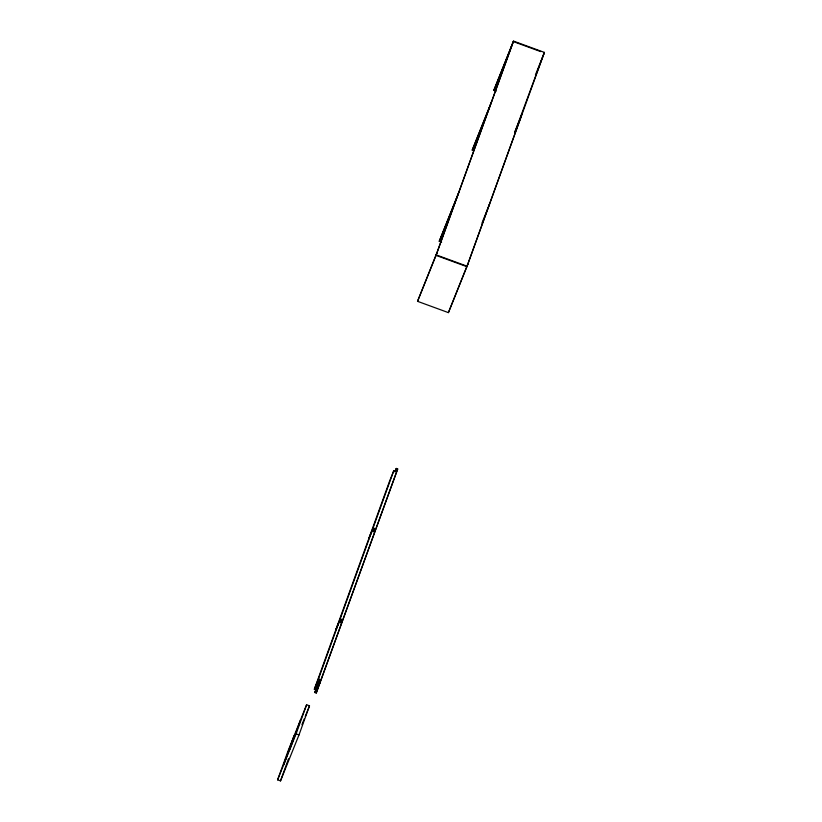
<?xml version="1.0" encoding="UTF-8"?>
<svg xmlns="http://www.w3.org/2000/svg" width="822" height="822" viewBox="0 0 822 822"><rect width="100%" height="100%" fill="white"/><g stroke="black" fill="none" stroke-linecap="round" stroke-linejoin="round"><path stroke-width="1.23" d="M496.241 91.139L493.868 90.266L513.514 41.1L544.39 52.403L467.081 266.194L448.411 312.627L417.535 301.325L436.996 252.642M441.63 242.151L439.246 241.278L458.707 192.595M457.535 195.811L436.009 255.365L466.886 266.677L488.402 207.113M490.426 104.836L457.72 195.328L439.246 241.278M512.147 44.789L490.621 104.353L472.147 150.313L491.607 101.62M417.535 301.325L436.205 254.892L513.514 41.1M277.61 779.842L288.142 750.733L306.606 704.773L309.504 705.831L298.982 734.95L280.508 780.9L277.61 779.842L296.084 733.882L306.606 704.773M283.426 765.374L293.947 736.265M283.806 764.419L294.338 735.3M289.652 749.87L300.575 719.795M448.411 312.627L467.872 263.944M280.508 780.9L288.501 758.778M488.597 206.63L521.302 116.138M543.013 56.102L514.86 132.157M543.208 55.619L544.195 52.885M314.333 689.247L335.057 631.933L339.198 621.648L340.637 622.182L341.633 619.449L340.185 618.915L336.044 629.2L367.958 540.958L372.099 530.673L373.537 531.207L374.524 528.474L373.085 527.95L368.944 538.225L389.669 480.911L393.81 470.636L395.259 471.16L396.245 468.437L397.694 468.961L316.244 693.038L314.795 692.504L319.912 679.496L318.463 678.962L314.333 689.247L315.782 689.771M318.463 678.962L339.198 621.648M340.185 618.915L372.099 530.673M373.085 527.95L393.81 470.636M314.795 692.504L319.912 679.496M316.244 693.038L397.694 468.961M493.868 90.266L513.329 41.583L540.64 51.581M535.43 74.956L544.39 52.403M514.901 131.777L522.484 112.933M481.969 223.132L489.583 203.897M394.868 471.859L396.245 468.437M373.147 531.906L374.524 528.474M340.246 622.881L341.633 619.449M301.931 724.685L304.294 718.798M305.239 716.435L309.504 705.831M436.205 254.892L467.081 266.194M318.926 682.219L320.375 682.753M296.084 733.882L298.982 734.95"/></g></svg>
